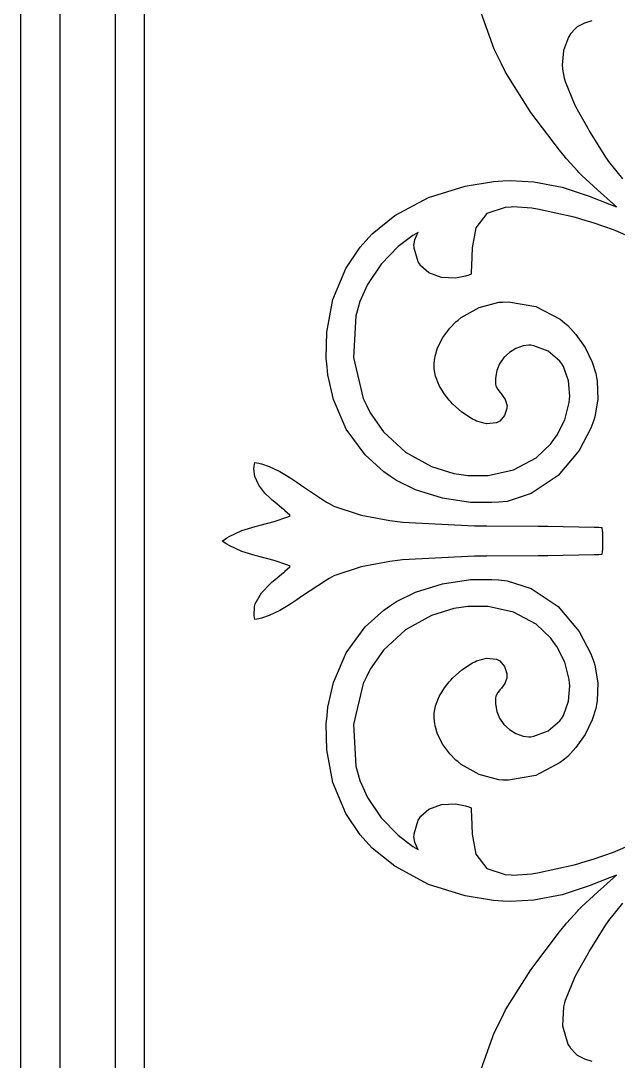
# Model space of a CAD drawing. Extents: x 0 to 1426, y 0 to 829.
# Drawn here: x 212.2 to 271.8, y 558.5 to 662.2 of the extents above; entities that cross this region are included whole.
import ezdxf

# ---------------------------------------------------------------- set-up
doc = ezdxf.new("R2010")
doc.units = 0
doc.layers.get('0').update_dxf_attribs({"linetype": 'CONTINUOUS'})

msp = doc.modelspace()

# ---------------------------------------------------------------- linework, layer by layer
at = {"color": 0}
for p, q in [((212.208, 428.907), (212.208, 791.817)), ((212.208, 428.907), (212.208, 791.817)), ((216.094, 787.929), (216.094, 432.791)), ((216.094, 787.929), (216.094, 432.791)), ((221.66, 435.07), (221.66, 785.65)), ((221.66, 435.07), (221.66, 785.65)), ((224.493, 785.65), (224.493, 435.07)), ((224.493, 785.65), (224.493, 435.07)), ((259.413, 659.405), (257.792, 663.977)), ((259.413, 659.405), (257.792, 663.977)), ((268.405, 661.995), (267.7, 661.628)), ((268.405, 661.995), (267.7, 661.628)), ((269.157, 662.256), (268.405, 661.995)), ((269.157, 662.256), (268.405, 661.995)), ((267.516, 661.487), (267.016, 660.943)), ((267.516, 661.487), (267.016, 660.943)), ((267.576, 661.532), (267.516, 661.487)), ((267.576, 661.532), (267.516, 661.487)), ((267.7, 661.628), (267.576, 661.532)), ((267.7, 661.628), (267.576, 661.532)), ((266.813, 660.622), (266.313, 659.268)), ((266.813, 660.622), (266.313, 659.268)), ((266.976, 660.88), (266.813, 660.622)), ((266.976, 660.88), (266.813, 660.622)), ((267.016, 660.943), (266.976, 660.88)), ((267.016, 660.943), (266.976, 660.88)), ((260.128, 657.969), (259.413, 659.405)), ((260.128, 657.969), (259.413, 659.405)), ((266.313, 659.268), (266.197, 657.825)), ((266.313, 659.268), (266.197, 657.825)), ((260.551, 657.116), (260.128, 657.969)), ((260.551, 657.116), (260.128, 657.969)), ((263.063, 653.115), (260.551, 657.116)), ((263.063, 653.115), (260.551, 657.116)), ((266.197, 657.825), (266.227, 657.525)), ((266.197, 657.825), (266.227, 657.525)), ((266.227, 657.525), (266.237, 657.433)), ((266.227, 657.525), (266.237, 657.433)), ((266.237, 657.433), (266.405, 656.509)), ((266.237, 657.433), (266.405, 656.509)), ((266.405, 656.509), (266.428, 656.417)), ((266.405, 656.509), (266.428, 656.417)), ((266.428, 656.417), (266.49, 656.174)), ((266.428, 656.417), (266.49, 656.174)), ((266.49, 656.174), (267.452, 653.828)), ((266.49, 656.174), (267.452, 653.828)), ((267.452, 653.828), (267.571, 653.602)), ((267.452, 653.828), (267.571, 653.602)), ((265.923, 649.344), (263.063, 653.115)), ((265.923, 649.344), (263.063, 653.115)), ((267.571, 653.602), (267.672, 653.411)), ((267.571, 653.602), (267.672, 653.411)), ((267.672, 653.411), (268.741, 651.538)), ((267.672, 653.411), (268.741, 651.538)), ((268.741, 651.538), (268.846, 651.348)), ((268.741, 651.538), (268.846, 651.348)), ((268.846, 651.348), (268.985, 651.094)), ((268.846, 651.348), (268.985, 651.094)), ((268.985, 651.094), (270.506, 648.631)), ((268.985, 651.094), (270.506, 648.631)), ((266.521, 648.607), (265.923, 649.344)), ((266.521, 648.607), (265.923, 649.344)), ((266.626, 648.48), (266.521, 648.607)), ((266.626, 648.48), (266.521, 648.607)), ((270.506, 648.631), (270.678, 648.395)), ((270.506, 648.631), (270.678, 648.395)), ((267.74, 647.245), (266.626, 648.48)), ((267.74, 647.245), (266.626, 648.48)), ((270.678, 648.395), (270.811, 648.215)), ((270.678, 648.395), (270.811, 648.215)), ((270.811, 648.215), (272.219, 646.472)), ((270.811, 648.215), (272.219, 646.472)), ((267.857, 647.129), (267.74, 647.245)), ((267.857, 647.129), (267.74, 647.245)), ((268.155, 646.825), (267.857, 647.129)), ((268.155, 646.825), (267.857, 647.129)), ((269.714, 645.382), (268.155, 646.825)), ((269.714, 645.382), (268.155, 646.825)), ((252.858, 644.613), (256.505, 645.76)), ((252.858, 644.613), (256.505, 645.76)), ((256.505, 645.76), (259.336, 646.225)), ((256.505, 645.76), (259.336, 646.225)), ((259.336, 646.225), (260.285, 646.278)), ((259.336, 646.225), (260.285, 646.278)), ((260.285, 646.278), (261.053, 646.321)), ((260.285, 646.278), (261.053, 646.321)), ((261.053, 646.321), (263.375, 646.187)), ((261.053, 646.321), (263.375, 646.187)), ((263.375, 646.187), (266.183, 645.636)), ((263.375, 646.187), (266.183, 645.636)), ((266.183, 645.636), (268.872, 644.754)), ((266.183, 645.636), (268.872, 644.754)), ((271.294, 643.964), (269.714, 645.382)), ((271.294, 643.964), (269.714, 645.382)), ((249.506, 642.811), (252.858, 644.613)), ((249.506, 642.811), (252.858, 644.613)), ((268.872, 644.754), (270.922, 643.95)), ((268.872, 644.754), (270.922, 643.95)), ((260.493, 643.636), (258.692, 643.029)), ((260.493, 643.636), (258.692, 643.029)), ((261.104, 643.668), (260.493, 643.636)), ((261.104, 643.668), (260.493, 643.636)), ((261.282, 643.678), (261.104, 643.668)), ((261.282, 643.678), (261.104, 643.668)), ((263.171, 643.548), (261.282, 643.678)), ((263.171, 643.548), (261.282, 643.678)), ((263.349, 643.52), (263.171, 643.548)), ((263.349, 643.52), (263.171, 643.548)), ((263.718, 643.46), (263.349, 643.52)), ((263.718, 643.46), (263.349, 643.52)), ((267.382, 642.655), (263.718, 643.46)), ((267.382, 642.655), (263.718, 643.46)), ((270.922, 643.95), (271.603, 643.675)), ((270.922, 643.95), (271.603, 643.675)), ((271.603, 643.675), (271.294, 643.964)), ((271.603, 643.675), (271.294, 643.964)), ((247.257, 641.011), (249.506, 642.811)), ((247.257, 641.011), (249.506, 642.811)), ((258.692, 643.029), (257.57, 641.6)), ((258.692, 643.029), (257.57, 641.6)), ((267.743, 642.557), (267.382, 642.655)), ((267.743, 642.557), (267.382, 642.655)), ((268.154, 642.444), (267.743, 642.557)), ((268.154, 642.444), (267.743, 642.557)), ((269.38, 642.07), (268.154, 642.444)), ((269.38, 642.07), (268.154, 642.444)), ((257.57, 641.6), (257.221, 639.59)), ((257.57, 641.6), (257.221, 639.59)), ((271.311, 641.399), (269.38, 642.07)), ((271.311, 641.399), (269.38, 642.07)), ((273.249, 640.574), (271.311, 641.399)), ((273.249, 640.574), (271.311, 641.399)), ((246.045, 639.681), (246.619, 640.313)), ((246.045, 639.681), (246.619, 640.313)), ((246.619, 640.313), (247.257, 641.011)), ((246.619, 640.313), (247.257, 641.011)), ((251.31, 640.831), (249.826, 639.72)), ((251.31, 640.831), (249.826, 639.72)), ((251.841, 641.138), (251.31, 640.831)), ((251.841, 641.138), (251.31, 640.831)), ((251.416, 639.83), (251.511, 640.412)), ((251.416, 639.83), (251.511, 640.412)), ((251.511, 640.412), (251.736, 640.958)), ((251.511, 640.412), (251.736, 640.958)), ((251.736, 640.958), (251.799, 641.068)), ((251.736, 640.958), (251.799, 641.068)), ((251.799, 641.068), (251.802, 641.075)), ((251.799, 641.068), (251.802, 641.075)), ((251.802, 641.075), (251.836, 641.135)), ((251.802, 641.075), (251.836, 641.135)), ((251.836, 641.135), (251.841, 641.138)), ((251.836, 641.135), (251.841, 641.138)), ((244.607, 637.533), (246.045, 639.681)), ((244.607, 637.533), (246.045, 639.681)), ((249.826, 639.72), (248.129, 637.984)), ((249.826, 639.72), (248.129, 637.984)), ((251.419, 639.703), (251.416, 639.83)), ((251.419, 639.703), (251.416, 639.83)), ((251.42, 639.558), (251.419, 639.703)), ((251.42, 639.558), (251.419, 639.703)), ((251.835, 638.207), (251.42, 639.558)), ((251.835, 638.207), (251.42, 639.558)), ((257.221, 639.59), (257.157, 637.805)), ((257.221, 639.59), (257.157, 637.805)), ((251.916, 638.083), (251.835, 638.207)), ((251.916, 638.083), (251.835, 638.207)), ((243.318, 634.464), (244.607, 637.533)), ((243.318, 634.464), (244.607, 637.533)), ((248.129, 637.984), (246.793, 635.952)), ((248.129, 637.984), (246.793, 635.952)), ((252.102, 637.805), (251.916, 638.083)), ((252.102, 637.805), (251.916, 638.083)), ((252.906, 637.124), (252.102, 637.805)), ((252.906, 637.124), (252.102, 637.805)), ((254.165, 636.633), (252.906, 637.124)), ((254.165, 636.633), (252.906, 637.124)), ((257.123, 637.208), (257.109, 636.965)), ((257.123, 637.208), (257.109, 636.965)), ((257.157, 637.805), (257.123, 637.208)), ((257.157, 637.805), (257.123, 637.208)), ((255.541, 636.57), (254.165, 636.633)), ((255.541, 636.57), (254.165, 636.633)), ((256.563, 636.76), (255.541, 636.57)), ((256.563, 636.76), (255.541, 636.57)), ((256.882, 636.88), (256.563, 636.76)), ((256.882, 636.88), (256.563, 636.76)), ((257.109, 636.965), (256.882, 636.88)), ((257.109, 636.965), (256.882, 636.88)), ((246.793, 635.952), (246.031, 634.234)), ((246.793, 635.952), (246.031, 634.234)), ((242.71, 631.179), (243.318, 634.464)), ((242.71, 631.179), (243.318, 634.464)), ((246.031, 634.234), (245.854, 633.638)), ((246.031, 634.234), (245.854, 633.638)), ((257.904, 633.652), (259.876, 634.175)), ((257.904, 633.652), (259.876, 634.175)), ((259.876, 634.175), (260.284, 634.199)), ((259.876, 634.175), (260.284, 634.199)), ((260.284, 634.199), (260.849, 634.231)), ((260.284, 634.199), (260.849, 634.231)), ((260.849, 634.231), (263.562, 633.751)), ((260.849, 634.231), (263.562, 633.751)), ((245.854, 633.638), (245.614, 632.83)), ((245.854, 633.638), (245.614, 632.83)), ((256.121, 632.661), (257.904, 633.652)), ((256.121, 632.661), (257.904, 633.652)), ((263.562, 633.751), (266.005, 632.474)), ((263.562, 633.751), (266.005, 632.474)), ((245.614, 632.83), (245.368, 628.654)), ((245.614, 632.83), (245.368, 628.654)), ((254.978, 631.599), (255.586, 632.217)), ((254.978, 631.599), (255.586, 632.217)), ((255.586, 632.217), (255.808, 632.4)), ((255.586, 632.217), (255.808, 632.4)), ((255.808, 632.4), (256.121, 632.661)), ((255.808, 632.4), (256.121, 632.661)), ((266.005, 632.474), (266.437, 632.107)), ((266.005, 632.474), (266.437, 632.107)), ((266.437, 632.107), (266.741, 631.85)), ((266.437, 632.107), (266.741, 631.85)), ((242.66, 628.601), (242.71, 631.179)), ((242.66, 628.601), (242.71, 631.179)), ((254.287, 630.671), (254.978, 631.599)), ((254.287, 630.671), (254.978, 631.599)), ((266.741, 631.85), (267.567, 630.968)), ((266.741, 631.85), (267.567, 630.968)), ((267.567, 630.968), (268.493, 629.655)), ((267.567, 630.968), (268.493, 629.655)), ((253.774, 629.638), (254.287, 630.671)), ((253.774, 629.638), (254.287, 630.671)), ((262.869, 629.892), (262.296, 629.814)), ((262.869, 629.892), (262.296, 629.814)), ((263.059, 629.888), (262.869, 629.892)), ((263.059, 629.888), (262.869, 629.892)), ((263.373, 629.839), (263.059, 629.888)), ((263.373, 629.839), (263.059, 629.888)), ((264.801, 629.285), (263.373, 629.839)), ((264.801, 629.285), (263.373, 629.839)), ((253.482, 628.519), (253.523, 628.805)), ((253.482, 628.519), (253.523, 628.805)), ((253.523, 628.805), (253.774, 629.638)), ((253.523, 628.805), (253.774, 629.638)), ((260.936, 629.176), (260.386, 628.661)), ((260.936, 629.176), (260.386, 628.661)), ((261.58, 629.571), (260.936, 629.176)), ((261.58, 629.571), (260.936, 629.176)), ((262.296, 629.814), (261.58, 629.571)), ((262.296, 629.814), (261.58, 629.571)), ((265.961, 628.297), (264.801, 629.285)), ((265.961, 628.297), (264.801, 629.285)), ((268.493, 629.655), (269.187, 628.209)), ((268.493, 629.655), (269.187, 628.209)), ((242.744, 627.747), (242.66, 628.601)), ((242.744, 627.747), (242.66, 628.601)), ((242.824, 626.925), (242.744, 627.747)), ((242.824, 626.925), (242.744, 627.747)), ((245.368, 628.654), (246.345, 624.586)), ((245.368, 628.654), (246.345, 624.586)), ((253.43, 627.969), (253.472, 628.459)), ((253.43, 627.969), (253.472, 628.459)), ((253.43, 627.782), (253.43, 627.969)), ((253.43, 627.782), (253.43, 627.969)), ((253.43, 627.542), (253.43, 627.782)), ((253.43, 627.542), (253.43, 627.782)), ((253.472, 628.459), (253.482, 628.519)), ((253.472, 628.459), (253.482, 628.519)), ((259.953, 628.043), (259.661, 627.352)), ((259.953, 628.043), (259.661, 627.352)), ((260.386, 628.661), (259.953, 628.043)), ((260.386, 628.661), (259.953, 628.043)), ((266.142, 628.029), (265.961, 628.297)), ((266.142, 628.029), (265.961, 628.297)), ((266.314, 627.775), (266.142, 628.029)), ((266.314, 627.775), (266.142, 628.029)), ((266.835, 626.343), (266.314, 627.775)), ((266.835, 626.343), (266.314, 627.775)), ((269.187, 628.209), (269.55, 627.059)), ((269.187, 628.209), (269.55, 627.059)), ((243.384, 624.491), (242.824, 626.925)), ((243.384, 624.491), (242.824, 626.925)), ((253.57, 626.809), (253.43, 627.542)), ((253.57, 626.809), (253.43, 627.542)), ((253.938, 625.87), (253.57, 626.809)), ((253.938, 625.87), (253.57, 626.809)), ((259.661, 627.352), (259.533, 626.614)), ((259.661, 627.352), (259.533, 626.614)), ((269.55, 627.059), (269.624, 626.664)), ((269.55, 627.059), (269.624, 626.664)), ((254.466, 625.002), (253.938, 625.87)), ((254.466, 625.002), (253.938, 625.87)), ((259.533, 626.614), (259.552, 626.036)), ((259.533, 626.614), (259.552, 626.036)), ((259.552, 626.036), (259.591, 625.845)), ((259.552, 626.036), (259.591, 625.845)), ((259.591, 625.845), (259.602, 625.789)), ((259.591, 625.845), (259.602, 625.789)), ((259.602, 625.789), (259.788, 625.464)), ((259.602, 625.789), (259.788, 625.464)), ((266.956, 624.819), (266.835, 626.343)), ((266.956, 624.819), (266.835, 626.343)), ((269.624, 626.664), (269.692, 626.308)), ((269.624, 626.664), (269.692, 626.308)), ((269.692, 626.308), (269.758, 624.512)), ((269.692, 626.308), (269.758, 624.512)), ((254.919, 624.417), (254.466, 625.002)), ((254.919, 624.417), (254.466, 625.002)), ((259.788, 625.464), (260.025, 625.161)), ((259.788, 625.464), (260.025, 625.161)), ((260.025, 625.161), (260.062, 625.115)), ((260.025, 625.161), (260.062, 625.115)), ((260.062, 625.115), (260.143, 625.016)), ((260.062, 625.115), (260.143, 625.016)), ((260.143, 625.016), (260.519, 624.47)), ((260.143, 625.016), (260.519, 624.47)), ((266.929, 624.515), (266.956, 624.819)), ((266.929, 624.515), (266.956, 624.819)), ((244.646, 621.531), (243.384, 624.491)), ((244.646, 621.531), (243.384, 624.491)), ((246.345, 624.586), (246.718, 623.831)), ((246.345, 624.586), (246.718, 623.831)), ((246.718, 623.831), (247.055, 623.147)), ((246.718, 623.831), (247.055, 623.147)), ((255.086, 624.233), (254.919, 624.417)), ((255.086, 624.233), (254.919, 624.417)), ((255.25, 624.05), (255.086, 624.233)), ((255.25, 624.05), (255.086, 624.233)), ((256.195, 623.207), (255.25, 624.05)), ((256.195, 623.207), (255.25, 624.05)), ((260.519, 624.47), (260.697, 623.849)), ((260.519, 624.47), (260.697, 623.849)), ((260.68, 623.711), (260.66, 623.566)), ((260.68, 623.711), (260.66, 623.566)), ((260.697, 623.849), (260.68, 623.711)), ((260.697, 623.849), (260.68, 623.711)), ((266.441, 622.459), (266.896, 624.166)), ((266.441, 622.459), (266.896, 624.166)), ((266.896, 624.166), (266.929, 624.515)), ((266.896, 624.166), (266.929, 624.515)), ((269.758, 624.512), (269.453, 622.741)), ((269.758, 624.512), (269.453, 622.741)), ((247.055, 623.147), (248.387, 621.259)), ((247.055, 623.147), (248.387, 621.259)), ((257.258, 622.515), (256.195, 623.207)), ((257.258, 622.515), (256.195, 623.207)), ((260.431, 622.875), (259.971, 622.325)), ((260.431, 622.875), (259.971, 622.325)), ((260.66, 623.566), (260.431, 622.875)), ((260.66, 623.566), (260.431, 622.875)), ((269.453, 622.741), (269.335, 622.399)), ((269.453, 622.741), (269.335, 622.399)), ((246.542, 618.942), (244.646, 621.531)), ((246.542, 618.942), (244.646, 621.531)), ((257.481, 622.409), (257.258, 622.515)), ((257.481, 622.409), (257.258, 622.515)), ((257.656, 622.328), (257.481, 622.409)), ((257.656, 622.328), (257.481, 622.409)), ((258.651, 622.05), (257.656, 622.328)), ((258.651, 622.05), (257.656, 622.328)), ((259.657, 622.145), (258.651, 622.05)), ((259.657, 622.145), (258.651, 622.05)), ((259.837, 622.247), (259.657, 622.145)), ((259.837, 622.247), (259.657, 622.145)), ((259.971, 622.325), (259.837, 622.247)), ((259.971, 622.325), (259.837, 622.247)), ((265.646, 620.882), (266.441, 622.459)), ((265.646, 620.882), (266.441, 622.459)), ((269.066, 621.619), (267.895, 619.4)), ((269.066, 621.619), (267.895, 619.4)), ((269.335, 622.399), (269.066, 621.619)), ((269.335, 622.399), (269.066, 621.619)), ((248.387, 621.259), (250.56, 619.227)), ((248.387, 621.259), (250.56, 619.227)), ((265.061, 620.053), (265.443, 620.593)), ((265.061, 620.053), (265.443, 620.593)), ((265.443, 620.593), (265.646, 620.882)), ((265.443, 620.593), (265.646, 620.882)), ((263.584, 618.67), (265.061, 620.053)), ((263.584, 618.67), (265.061, 620.053)), ((248.392, 617.255), (246.542, 618.942)), ((248.392, 617.255), (246.542, 618.942)), ((250.56, 619.227), (253.166, 617.788)), ((250.56, 619.227), (253.166, 617.788)), ((261.328, 617.456), (263.584, 618.67)), ((261.328, 617.456), (263.584, 618.67)), ((267.895, 619.4), (265.799, 616.892)), ((267.895, 619.4), (265.799, 616.892)), ((235.453, 617.566), (235.493, 617.809)), ((235.453, 617.566), (235.493, 617.809)), ((235.536, 616.807), (235.453, 617.566)), ((235.536, 616.807), (235.453, 617.566)), ((235.493, 617.809), (235.558, 618.19)), ((235.493, 617.809), (235.558, 618.19)), ((235.558, 618.19), (235.938, 618.113)), ((235.558, 618.19), (235.938, 618.113)), ((235.938, 618.113), (236.206, 618.06)), ((235.938, 618.113), (236.206, 618.06)), ((236.206, 618.06), (236.987, 617.788)), ((236.206, 618.06), (236.987, 617.788)), ((236.987, 617.788), (238.033, 617.284)), ((236.987, 617.788), (238.033, 617.284)), ((253.166, 617.788), (255.377, 617.104)), ((253.166, 617.788), (255.377, 617.104)), ((258.802, 616.91), (261.328, 617.456)), ((258.802, 616.91), (261.328, 617.456)), ((235.934, 615.918), (235.536, 616.807)), ((235.934, 615.918), (235.536, 616.807)), ((238.033, 617.284), (239.036, 616.684)), ((238.033, 617.284), (239.036, 616.684)), ((239.036, 616.684), (239.729, 616.225)), ((239.036, 616.684), (239.729, 616.225)), ((249.081, 616.8), (248.392, 617.255)), ((249.081, 616.8), (248.392, 617.255)), ((249.666, 616.412), (249.081, 616.8)), ((249.666, 616.412), (249.081, 616.8)), ((251.572, 615.477), (249.666, 616.412)), ((251.572, 615.477), (249.666, 616.412)), ((255.377, 617.104), (256.13, 616.994)), ((255.377, 617.104), (256.13, 616.994)), ((256.13, 616.994), (256.788, 616.902)), ((256.13, 616.994), (256.788, 616.902)), ((256.788, 616.902), (258.802, 616.91)), ((256.788, 616.902), (258.802, 616.91)), ((265.799, 616.892), (263.106, 615.1)), ((265.799, 616.892), (263.106, 615.1)), ((236.558, 615.132), (235.934, 615.918)), ((236.558, 615.132), (235.934, 615.918)), ((239.729, 616.225), (239.959, 616.07)), ((239.729, 616.225), (239.959, 616.07)), ((239.959, 616.07), (240.202, 615.908)), ((239.959, 616.07), (240.202, 615.908)), ((240.202, 615.908), (242.689, 614.253)), ((240.202, 615.908), (242.689, 614.253)), ((254.258, 614.62), (251.572, 615.477)), ((254.258, 614.62), (251.572, 615.477)), ((237.094, 614.609), (236.558, 615.132)), ((237.094, 614.609), (236.558, 615.132)), ((237.283, 614.444), (237.094, 614.609)), ((237.283, 614.444), (237.094, 614.609)), ((237.382, 614.359), (237.283, 614.444)), ((237.382, 614.359), (237.283, 614.444)), ((238.397, 613.512), (237.382, 614.359)), ((238.397, 613.512), (237.382, 614.359)), ((257.054, 614.218), (254.258, 614.62)), ((257.054, 614.218), (254.258, 614.62)), ((260.695, 614.32), (259.876, 614.25)), ((260.695, 614.32), (259.876, 614.25)), ((263.106, 615.1), (260.695, 614.32)), ((263.106, 615.1), (260.695, 614.32)), ((238.497, 613.424), (238.397, 613.512)), ((238.497, 613.424), (238.397, 613.512)), ((238.543, 613.385), (238.497, 613.424)), ((238.543, 613.385), (238.497, 613.424)), ((239.024, 612.934), (238.543, 613.385)), ((239.024, 612.934), (238.543, 613.385)), ((242.689, 614.253), (242.947, 614.112)), ((242.689, 614.253), (242.947, 614.112)), ((242.947, 614.112), (243.424, 613.851)), ((242.947, 614.112), (243.424, 613.851)), ((243.424, 613.851), (246.158, 612.934)), ((243.424, 613.851), (246.158, 612.934)), ((259.175, 614.19), (257.054, 614.218)), ((259.175, 614.19), (257.054, 614.218)), ((259.876, 614.25), (259.175, 614.19)), ((259.876, 614.25), (259.175, 614.19)), ((236.083, 611.95), (237.461, 612.306)), ((236.083, 611.95), (237.461, 612.306)), ((237.461, 612.306), (238.829, 612.768)), ((237.461, 612.306), (238.829, 612.768)), ((238.829, 612.768), (239.069, 612.884)), ((238.829, 612.768), (239.069, 612.884)), ((239.069, 612.884), (239.024, 612.934)), ((239.069, 612.884), (239.024, 612.934)), ((246.158, 612.934), (249.009, 612.408)), ((246.158, 612.934), (249.009, 612.408)), ((249.009, 612.408), (249.543, 612.341)), ((249.009, 612.408), (249.543, 612.341)), ((249.543, 612.341), (250.255, 612.253)), ((249.543, 612.341), (250.255, 612.253)), ((250.255, 612.253), (257.458, 611.882)), ((250.255, 612.253), (257.458, 611.882)), ((232.988, 610.828), (234.25, 611.399)), ((232.988, 610.828), (234.25, 611.399)), ((234.25, 611.399), (235.58, 611.815)), ((234.25, 611.399), (235.58, 611.815)), ((235.58, 611.815), (235.84, 611.882)), ((235.58, 611.815), (235.84, 611.882)), ((235.84, 611.882), (236.083, 611.95)), ((235.84, 611.882), (236.083, 611.95)), ((257.458, 611.882), (258.174, 611.875)), ((257.458, 611.882), (258.174, 611.875)), ((258.174, 611.875), (258.685, 611.868)), ((258.174, 611.875), (258.685, 611.868)), ((258.685, 611.868), (263.803, 611.858)), ((258.685, 611.868), (263.803, 611.858)), ((263.803, 611.858), (264.316, 611.854)), ((263.803, 611.858), (264.316, 611.854)), ((264.316, 611.854), (264.775, 611.854)), ((264.316, 611.854), (264.775, 611.854)), ((264.775, 611.854), (269.373, 611.752)), ((264.775, 611.854), (269.373, 611.752)), ((269.373, 611.752), (269.832, 611.727)), ((269.373, 611.752), (269.832, 611.727)), ((269.832, 611.727), (270.151, 611.71)), ((269.832, 611.727), (270.151, 611.71)), ((270.151, 611.71), (270.184, 611.392)), ((270.151, 611.71), (270.184, 611.392)), ((270.184, 611.392), (270.202, 611.219)), ((270.184, 611.392), (270.202, 611.219)), ((270.202, 611.219), (270.202, 609.508)), ((270.202, 611.219), (270.202, 609.508)), ((232.278, 610.362), (232.76, 610.676)), ((232.278, 610.362), (232.76, 610.676)), ((232.76, 610.048), (232.278, 610.362)), ((232.76, 610.048), (232.278, 610.362)), ((232.76, 610.676), (232.988, 610.828)), ((232.76, 610.676), (232.988, 610.828)), ((232.988, 609.903), (232.76, 610.048)), ((232.988, 609.903), (232.76, 610.048)), ((234.25, 609.328), (232.988, 609.903)), ((234.25, 609.328), (232.988, 609.903)), ((235.58, 608.912), (234.25, 609.328)), ((235.58, 608.912), (234.25, 609.328)), ((270.184, 609.335), (270.151, 609.018)), ((270.184, 609.335), (270.151, 609.018)), ((270.202, 609.508), (270.184, 609.335)), ((270.202, 609.508), (270.184, 609.335)), ((235.84, 608.845), (235.58, 608.912)), ((235.84, 608.845), (235.58, 608.912)), ((236.083, 608.778), (235.84, 608.845)), ((236.083, 608.778), (235.84, 608.845)), ((237.461, 608.422), (236.083, 608.778)), ((237.461, 608.422), (236.083, 608.778)), ((238.829, 607.963), (237.461, 608.422)), ((238.829, 607.963), (237.461, 608.422)), ((249.009, 608.323), (246.158, 607.794)), ((249.009, 608.323), (246.158, 607.794)), ((249.543, 608.386), (249.009, 608.323)), ((249.543, 608.386), (249.009, 608.323)), ((250.255, 608.475), (249.543, 608.386)), ((250.255, 608.475), (249.543, 608.386)), ((257.458, 608.845), (250.255, 608.475)), ((257.458, 608.845), (250.255, 608.475)), ((258.174, 608.852), (257.458, 608.845)), ((258.174, 608.852), (257.458, 608.845)), ((258.685, 608.859), (258.174, 608.852)), ((258.685, 608.859), (258.174, 608.852)), ((263.803, 608.87), (258.685, 608.859)), ((263.803, 608.87), (258.685, 608.859)), ((264.316, 608.873), (263.803, 608.87)), ((264.316, 608.873), (263.803, 608.87)), ((264.775, 608.877), (264.316, 608.873)), ((264.775, 608.877), (264.316, 608.873)), ((269.373, 608.972), (264.775, 608.877)), ((269.373, 608.972), (264.775, 608.877)), ((269.832, 609), (269.373, 608.972)), ((269.832, 609), (269.373, 608.972)), ((270.151, 609.018), (269.832, 609)), ((270.151, 609.018), (269.832, 609)), ((237.382, 606.369), (238.397, 607.215)), ((237.382, 606.369), (238.397, 607.215)), ((238.397, 607.215), (238.497, 607.3)), ((238.397, 607.215), (238.497, 607.3)), ((238.497, 607.3), (238.543, 607.342)), ((238.497, 607.3), (238.543, 607.342)), ((238.543, 607.342), (239.024, 607.794)), ((238.543, 607.342), (239.024, 607.794)), ((239.069, 607.843), (238.829, 607.963)), ((239.069, 607.843), (238.829, 607.963)), ((239.024, 607.794), (239.069, 607.843)), ((239.024, 607.794), (239.069, 607.843)), ((246.158, 607.794), (243.424, 606.877)), ((246.158, 607.794), (243.424, 606.877)), ((236.207, 605.19), (237.098, 606.122)), ((236.207, 605.19), (237.098, 606.122)), ((237.098, 606.122), (237.283, 606.28)), ((237.098, 606.122), (237.283, 606.28)), ((237.283, 606.28), (237.382, 606.369)), ((237.283, 606.28), (237.382, 606.369)), ((242.689, 606.474), (240.202, 604.82)), ((242.689, 606.474), (240.202, 604.82)), ((242.947, 606.616), (242.689, 606.474)), ((242.947, 606.616), (242.689, 606.474)), ((243.424, 606.877), (242.947, 606.616)), ((243.424, 606.877), (242.947, 606.616)), ((251.572, 605.254), (254.258, 606.107)), ((251.572, 605.254), (254.258, 606.107)), ((254.258, 606.107), (257.054, 606.51)), ((254.258, 606.107), (257.054, 606.51)), ((257.054, 606.51), (259.175, 606.538)), ((257.054, 606.51), (259.175, 606.538)), ((259.175, 606.538), (259.876, 606.478)), ((259.175, 606.538), (259.876, 606.478)), ((259.876, 606.478), (260.695, 606.407)), ((259.876, 606.478), (260.695, 606.407)), ((260.695, 606.407), (263.106, 605.628)), ((260.695, 606.407), (263.106, 605.628)), ((235.574, 604.09), (236.207, 605.19)), ((235.574, 604.09), (236.207, 605.19)), ((249.666, 604.315), (251.572, 605.254)), ((249.666, 604.315), (251.572, 605.254)), ((263.106, 605.628), (265.799, 603.836)), ((263.106, 605.628), (265.799, 603.836)), ((235.519, 603.843), (235.574, 604.09)), ((235.519, 603.843), (235.574, 604.09)), ((239.036, 604.044), (238.033, 603.444)), ((239.036, 604.044), (238.033, 603.444)), ((239.731, 604.502), (239.036, 604.044)), ((239.731, 604.502), (239.036, 604.044)), ((239.959, 604.654), (239.731, 604.502)), ((239.959, 604.654), (239.731, 604.502)), ((240.202, 604.82), (239.959, 604.654)), ((240.202, 604.82), (239.959, 604.654)), ((248.393, 603.472), (249.081, 603.927)), ((248.393, 603.472), (249.081, 603.927)), ((249.081, 603.927), (249.666, 604.315)), ((249.081, 603.927), (249.666, 604.315)), ((235.479, 602.996), (235.501, 603.765)), ((235.479, 602.996), (235.501, 603.765)), ((235.493, 602.918), (235.479, 602.996)), ((235.493, 602.918), (235.479, 602.996)), ((235.558, 602.534), (235.493, 602.918)), ((235.558, 602.534), (235.493, 602.918)), ((235.501, 603.765), (235.519, 603.843)), ((235.501, 603.765), (235.519, 603.843)), ((236.987, 602.94), (236.206, 602.668)), ((236.987, 602.94), (236.206, 602.668)), ((238.033, 603.444), (236.987, 602.94)), ((238.033, 603.444), (236.987, 602.94)), ((246.542, 601.789), (248.393, 603.472)), ((246.542, 601.789), (248.393, 603.472)), ((253.166, 602.94), (250.56, 601.5)), ((253.166, 602.94), (250.56, 601.5)), ((255.377, 603.624), (253.166, 602.94)), ((255.377, 603.624), (253.166, 602.94)), ((256.13, 603.73), (255.377, 603.624)), ((256.13, 603.73), (255.377, 603.624)), ((256.788, 603.825), (256.13, 603.73)), ((256.788, 603.825), (256.13, 603.73)), ((258.802, 603.818), (256.788, 603.825)), ((258.802, 603.818), (256.788, 603.825)), ((261.328, 603.275), (258.802, 603.818)), ((261.328, 603.275), (258.802, 603.818)), ((263.584, 602.058), (261.328, 603.275)), ((263.584, 602.058), (261.328, 603.275)), ((265.799, 603.836), (267.895, 601.327)), ((265.799, 603.836), (267.895, 601.327)), ((235.938, 602.611), (235.558, 602.534)), ((235.938, 602.611), (235.558, 602.534)), ((236.206, 602.668), (235.938, 602.611)), ((236.206, 602.668), (235.938, 602.611)), ((265.061, 600.675), (263.584, 602.058)), ((265.061, 600.675), (263.584, 602.058)), ((244.646, 599.2), (246.542, 601.789)), ((244.646, 599.2), (246.542, 601.789)), ((250.56, 601.5), (248.387, 599.468)), ((250.56, 601.5), (248.387, 599.468)), ((267.895, 601.327), (269.065, 599.112)), ((267.895, 601.327), (269.065, 599.112)), ((265.443, 600.135), (265.061, 600.675)), ((265.443, 600.135), (265.061, 600.675)), ((265.646, 599.849), (265.443, 600.135)), ((265.646, 599.849), (265.443, 600.135)), ((266.441, 598.269), (265.646, 599.849)), ((266.441, 598.269), (265.646, 599.849)), ((243.384, 596.237), (244.646, 599.2)), ((243.384, 596.237), (244.646, 599.2)), ((248.387, 599.468), (247.055, 597.581)), ((248.387, 599.468), (247.055, 597.581)), ((269.065, 599.112), (269.335, 598.329)), ((269.065, 599.112), (269.335, 598.329)), ((256.195, 597.524), (257.258, 598.216)), ((256.195, 597.524), (257.258, 598.216)), ((257.258, 598.216), (257.481, 598.318)), ((257.258, 598.216), (257.481, 598.318)), ((257.481, 598.318), (257.656, 598.399)), ((257.481, 598.318), (257.656, 598.399)), ((257.656, 598.399), (258.651, 598.678)), ((257.656, 598.399), (258.651, 598.678)), ((258.651, 598.678), (259.657, 598.583)), ((258.651, 598.678), (259.657, 598.583)), ((259.657, 598.583), (259.837, 598.48)), ((259.657, 598.583), (259.837, 598.48)), ((259.837, 598.48), (259.971, 598.403)), ((259.837, 598.48), (259.971, 598.403)), ((259.971, 598.403), (260.431, 597.852)), ((259.971, 598.403), (260.431, 597.852)), ((260.431, 597.852), (260.66, 597.165)), ((260.431, 597.852), (260.66, 597.165)), ((266.896, 596.561), (266.441, 598.269)), ((266.896, 596.561), (266.441, 598.269)), ((269.335, 598.329), (269.453, 597.987)), ((269.335, 598.329), (269.453, 597.987)), ((269.453, 597.987), (269.758, 596.216)), ((269.453, 597.987), (269.758, 596.216)), ((246.718, 596.896), (246.345, 596.145)), ((246.718, 596.896), (246.345, 596.145)), ((247.055, 597.581), (246.718, 596.896)), ((247.055, 597.581), (246.718, 596.896)), ((255.084, 596.494), (255.248, 596.678)), ((255.084, 596.494), (255.248, 596.678)), ((255.248, 596.678), (256.195, 597.524)), ((255.248, 596.678), (256.195, 597.524)), ((260.675, 596.681), (260.464, 596.159)), ((260.675, 596.681), (260.464, 596.159)), ((260.66, 597.165), (260.678, 597.016)), ((260.66, 597.165), (260.678, 597.016)), ((260.685, 596.794), (260.675, 596.681)), ((260.685, 596.794), (260.675, 596.681)), ((260.678, 597.016), (260.68, 596.999)), ((260.678, 597.016), (260.68, 596.999)), ((260.68, 596.999), (260.686, 596.812)), ((260.68, 596.999), (260.686, 596.812)), ((260.686, 596.812), (260.685, 596.794)), ((260.686, 596.812), (260.685, 596.794)), ((242.824, 593.799), (243.384, 596.237)), ((242.824, 593.799), (243.384, 596.237)), ((246.345, 596.145), (245.368, 592.074)), ((246.345, 596.145), (245.368, 592.074)), ((253.938, 594.857), (254.464, 595.729)), ((253.938, 594.857), (254.464, 595.729)), ((254.464, 595.729), (254.919, 596.314)), ((254.464, 595.729), (254.919, 596.314)), ((254.919, 596.314), (255.084, 596.494)), ((254.919, 596.314), (255.084, 596.494)), ((260.062, 595.609), (260.025, 595.563)), ((260.062, 595.609), (260.025, 595.563)), ((260.131, 595.697), (260.062, 595.609)), ((260.131, 595.697), (260.062, 595.609)), ((260.464, 596.159), (260.131, 595.697)), ((260.464, 596.159), (260.131, 595.697)), ((266.835, 594.385), (266.956, 595.909)), ((266.835, 594.385), (266.956, 595.909)), ((266.929, 596.209), (266.896, 596.561)), ((266.929, 596.209), (266.896, 596.561)), ((266.956, 595.909), (266.929, 596.209)), ((266.956, 595.909), (266.929, 596.209)), ((269.758, 596.216), (269.692, 594.42)), ((269.758, 596.216), (269.692, 594.42)), ((253.57, 593.919), (253.938, 594.857)), ((253.57, 593.919), (253.938, 594.857)), ((259.552, 594.695), (259.533, 594.117)), ((259.552, 594.695), (259.533, 594.117)), ((259.591, 594.879), (259.552, 594.695)), ((259.591, 594.879), (259.552, 594.695)), ((259.602, 594.939), (259.591, 594.879)), ((259.602, 594.939), (259.591, 594.879)), ((259.788, 595.263), (259.602, 594.939)), ((259.788, 595.263), (259.602, 594.939)), ((260.025, 595.563), (259.788, 595.263)), ((260.025, 595.563), (259.788, 595.263)), ((242.744, 592.977), (242.824, 593.799)), ((242.744, 592.977), (242.824, 593.799)), ((253.43, 593.189), (253.57, 593.919)), ((253.43, 593.189), (253.57, 593.919)), ((259.533, 594.117), (259.661, 593.376)), ((259.533, 594.117), (259.661, 593.376)), ((266.314, 592.952), (266.835, 594.385)), ((266.314, 592.952), (266.835, 594.385)), ((269.55, 593.669), (269.187, 592.518)), ((269.55, 593.669), (269.187, 592.518)), ((269.624, 594.064), (269.55, 593.669)), ((269.624, 594.064), (269.55, 593.669)), ((269.692, 594.42), (269.624, 594.064)), ((269.692, 594.42), (269.624, 594.064)), ((242.66, 592.127), (242.744, 592.977)), ((242.66, 592.127), (242.744, 592.977)), ((253.428, 592.882), (253.43, 592.945)), ((253.428, 592.882), (253.43, 592.945)), ((253.472, 592.268), (253.428, 592.882)), ((253.472, 592.268), (253.428, 592.882)), ((253.43, 592.945), (253.43, 593.189)), ((253.43, 592.945), (253.43, 593.189)), ((259.661, 593.376), (259.953, 592.684)), ((259.661, 593.376), (259.953, 592.684)), ((259.953, 592.684), (260.386, 592.067)), ((259.953, 592.684), (260.386, 592.067)), ((265.961, 592.43), (266.142, 592.698)), ((265.961, 592.43), (266.142, 592.698)), ((266.142, 592.698), (266.314, 592.952)), ((266.142, 592.698), (266.314, 592.952)), ((269.187, 592.518), (268.493, 591.072)), ((269.187, 592.518), (268.493, 591.072)), ((242.71, 589.548), (242.66, 592.127)), ((242.71, 589.548), (242.66, 592.127)), ((245.368, 592.074), (245.614, 587.897)), ((245.368, 592.074), (245.614, 587.897)), ((253.482, 592.208), (253.472, 592.268)), ((253.482, 592.208), (253.472, 592.268)), ((253.523, 591.922), (253.482, 592.208)), ((253.523, 591.922), (253.482, 592.208)), ((253.774, 591.09), (253.523, 591.922)), ((253.774, 591.09), (253.523, 591.922)), ((260.386, 592.067), (260.936, 591.552)), ((260.386, 592.067), (260.936, 591.552)), ((260.936, 591.552), (261.58, 591.16)), ((260.936, 591.552), (261.58, 591.16)), ((263.373, 590.889), (264.801, 591.443)), ((263.373, 590.889), (264.801, 591.443)), ((264.801, 591.443), (265.961, 592.43)), ((264.801, 591.443), (265.961, 592.43)), ((254.287, 590.06), (253.774, 591.09)), ((254.287, 590.06), (253.774, 591.09)), ((261.58, 591.16), (262.296, 590.913)), ((261.58, 591.16), (262.296, 590.913)), ((262.296, 590.913), (262.869, 590.836)), ((262.296, 590.913), (262.869, 590.836)), ((262.869, 590.836), (263.059, 590.839)), ((262.869, 590.836), (263.059, 590.839)), ((263.059, 590.839), (263.373, 590.889)), ((263.059, 590.839), (263.373, 590.889)), ((268.493, 591.072), (267.567, 589.76)), ((268.493, 591.072), (267.567, 589.76)), ((243.318, 586.264), (242.71, 589.548)), ((243.318, 586.264), (242.71, 589.548)), ((254.978, 589.132), (254.287, 590.06)), ((254.978, 589.132), (254.287, 590.06)), ((267.567, 589.76), (266.741, 588.881)), ((267.567, 589.76), (266.741, 588.881)), ((255.586, 588.511), (254.978, 589.132)), ((255.586, 588.511), (254.978, 589.132)), ((255.808, 588.327), (255.586, 588.511)), ((255.808, 588.327), (255.586, 588.511)), ((256.121, 588.066), (255.808, 588.327)), ((256.121, 588.066), (255.808, 588.327)), ((266.437, 588.62), (266.005, 588.257)), ((266.437, 588.62), (266.005, 588.257)), ((266.741, 588.881), (266.437, 588.62)), ((266.741, 588.881), (266.437, 588.62)), ((245.614, 587.897), (245.854, 587.089)), ((245.614, 587.897), (245.854, 587.089)), ((257.904, 587.075), (256.121, 588.066)), ((257.904, 587.075), (256.121, 588.066)), ((266.005, 588.257), (263.562, 586.976)), ((266.005, 588.257), (263.562, 586.976)), ((244.607, 583.198), (243.318, 586.264)), ((244.607, 583.198), (243.318, 586.264)), ((245.854, 587.089), (246.029, 586.493)), ((245.854, 587.089), (246.029, 586.493)), ((246.029, 586.493), (246.793, 584.775)), ((246.029, 586.493), (246.793, 584.775)), ((259.876, 586.553), (257.904, 587.075)), ((259.876, 586.553), (257.904, 587.075)), ((260.284, 586.528), (259.876, 586.553)), ((260.284, 586.528), (259.876, 586.553)), ((260.849, 586.497), (260.284, 586.528)), ((260.849, 586.497), (260.284, 586.528)), ((263.562, 586.976), (260.849, 586.497)), ((263.562, 586.976), (260.849, 586.497)), ((246.793, 584.775), (248.129, 582.747)), ((246.793, 584.775), (248.129, 582.747)), ((246.045, 581.046), (244.607, 583.198)), ((246.045, 581.046), (244.607, 583.198)), ((252.102, 582.923), (252.906, 583.604)), ((252.102, 582.923), (252.906, 583.604)), ((252.906, 583.604), (254.165, 584.094)), ((252.906, 583.604), (254.165, 584.094)), ((254.165, 584.094), (255.541, 584.158)), ((254.165, 584.094), (255.541, 584.158)), ((255.541, 584.158), (256.563, 583.967)), ((255.541, 584.158), (256.563, 583.967)), ((256.563, 583.967), (256.882, 583.847)), ((256.563, 583.967), (256.882, 583.847)), ((256.882, 583.847), (257.109, 583.759)), ((256.882, 583.847), (257.109, 583.759)), ((257.109, 583.759), (257.123, 583.519)), ((257.109, 583.759), (257.123, 583.519)), ((257.123, 583.519), (257.157, 582.923)), ((257.123, 583.519), (257.157, 582.923)), ((248.129, 582.747), (249.826, 581.011)), ((248.129, 582.747), (249.826, 581.011)), ((251.42, 581.17), (251.835, 582.521)), ((251.42, 581.17), (251.835, 582.521)), ((251.835, 582.521), (251.916, 582.644)), ((251.835, 582.521), (251.916, 582.644)), ((251.916, 582.644), (252.102, 582.923)), ((251.916, 582.644), (252.102, 582.923)), ((257.157, 582.923), (257.221, 581.138)), ((257.157, 582.923), (257.221, 581.138)), ((251.419, 581.025), (251.42, 581.17)), ((251.419, 581.025), (251.42, 581.17)), ((257.221, 581.138), (257.57, 579.127)), ((257.221, 581.138), (257.57, 579.127)), ((246.619, 580.415), (246.045, 581.046)), ((246.619, 580.415), (246.045, 581.046)), ((247.257, 579.716), (246.619, 580.415)), ((247.257, 579.716), (246.619, 580.415)), ((249.826, 581.011), (251.31, 579.896)), ((249.826, 581.011), (251.31, 579.896)), ((251.416, 580.898), (251.419, 581.025)), ((251.416, 580.898), (251.419, 581.025)), ((251.511, 580.316), (251.416, 580.898)), ((251.511, 580.316), (251.416, 580.898)), ((251.736, 579.766), (251.511, 580.316)), ((251.736, 579.766), (251.511, 580.316)), ((271.311, 579.328), (273.249, 580.154)), ((271.311, 579.328), (273.249, 580.154)), ((249.506, 577.921), (247.257, 579.716)), ((249.506, 577.921), (247.257, 579.716)), ((251.31, 579.896), (251.841, 579.589)), ((251.31, 579.896), (251.841, 579.589)), ((251.799, 579.66), (251.736, 579.766)), ((251.799, 579.66), (251.736, 579.766)), ((251.802, 579.653), (251.799, 579.66)), ((251.802, 579.653), (251.799, 579.66)), ((251.836, 579.596), (251.802, 579.653)), ((251.836, 579.596), (251.802, 579.653)), ((251.841, 579.589), (251.836, 579.596)), ((251.841, 579.589), (251.836, 579.596)), ((257.57, 579.127), (258.692, 577.698)), ((257.57, 579.127), (258.692, 577.698)), ((269.38, 578.658), (271.311, 579.328)), ((269.38, 578.658), (271.311, 579.328)), ((263.718, 577.268), (267.382, 578.072)), ((263.718, 577.268), (267.382, 578.072)), ((267.382, 578.072), (267.743, 578.171)), ((267.382, 578.072), (267.743, 578.171)), ((267.743, 578.171), (268.154, 578.284)), ((267.743, 578.171), (268.154, 578.284)), ((268.154, 578.284), (269.38, 578.658)), ((268.154, 578.284), (269.38, 578.658)), ((252.858, 576.111), (249.506, 577.921)), ((252.858, 576.111), (249.506, 577.921)), ((258.692, 577.698), (260.493, 577.092)), ((258.692, 577.698), (260.493, 577.092)), ((260.493, 577.092), (261.104, 577.056)), ((260.493, 577.092), (261.104, 577.056)), ((261.104, 577.056), (261.282, 577.049)), ((261.104, 577.056), (261.282, 577.049)), ((261.282, 577.049), (263.171, 577.18)), ((261.282, 577.049), (263.171, 577.18)), ((263.171, 577.18), (263.349, 577.208)), ((263.171, 577.18), (263.349, 577.208)), ((263.349, 577.208), (263.718, 577.268)), ((263.349, 577.208), (263.718, 577.268)), ((271.603, 577.053), (270.922, 576.778)), ((271.603, 577.053), (270.922, 576.778)), ((271.294, 576.763), (271.603, 577.053)), ((271.294, 576.763), (271.603, 577.053)), ((256.505, 574.964), (252.858, 576.111)), ((256.505, 574.964), (252.858, 576.111)), ((268.872, 575.973), (266.183, 575.091)), ((268.872, 575.973), (266.183, 575.091)), ((270.922, 576.778), (268.872, 575.973)), ((270.922, 576.778), (268.872, 575.973)), ((269.714, 575.345), (271.294, 576.763)), ((269.714, 575.345), (271.294, 576.763)), ((259.336, 574.502), (256.505, 574.964)), ((259.336, 574.502), (256.505, 574.964)), ((266.183, 575.091), (263.375, 574.541)), ((266.183, 575.091), (263.375, 574.541)), ((268.155, 573.902), (269.714, 575.345)), ((268.155, 573.902), (269.714, 575.345)), ((260.285, 574.449), (259.336, 574.502)), ((260.285, 574.449), (259.336, 574.502)), ((261.053, 574.403), (260.285, 574.449)), ((261.053, 574.403), (260.285, 574.449)), ((263.375, 574.541), (261.053, 574.403)), ((263.375, 574.541), (261.053, 574.403)), ((267.857, 573.599), (268.155, 573.902)), ((267.857, 573.599), (268.155, 573.902)), ((272.219, 574.255), (270.811, 572.512)), ((272.219, 574.255), (270.811, 572.512)), ((266.626, 572.248), (267.74, 573.483)), ((266.626, 572.248), (267.74, 573.483)), ((267.74, 573.483), (267.857, 573.599)), ((267.74, 573.483), (267.857, 573.599)), ((265.923, 571.38), (266.521, 572.117)), ((265.923, 571.38), (266.521, 572.117)), ((266.521, 572.117), (266.626, 572.248)), ((266.521, 572.117), (266.626, 572.248)), ((270.505, 572.096), (268.984, 569.634)), ((270.505, 572.096), (268.984, 569.634)), ((270.678, 572.333), (270.505, 572.096)), ((270.678, 572.333), (270.505, 572.096)), ((270.811, 572.512), (270.678, 572.333)), ((270.811, 572.512), (270.678, 572.333)), ((263.063, 567.612), (265.923, 571.38)), ((263.063, 567.612), (265.923, 571.38)), ((268.741, 569.189), (267.672, 567.316)), ((268.741, 569.189), (267.672, 567.316)), ((268.844, 569.376), (268.741, 569.189)), ((268.844, 569.376), (268.741, 569.189)), ((268.984, 569.634), (268.844, 569.376)), ((268.984, 569.634), (268.844, 569.376)), ((260.551, 563.612), (263.063, 567.612)), ((260.551, 563.612), (263.063, 567.612)), ((267.452, 566.9), (266.49, 564.554)), ((267.452, 566.9), (266.49, 564.554)), ((267.571, 567.122), (267.452, 566.9)), ((267.571, 567.122), (267.452, 566.9)), ((267.672, 567.316), (267.571, 567.122)), ((267.672, 567.316), (267.571, 567.122)), ((266.49, 564.554), (266.428, 564.307)), ((266.49, 564.554), (266.428, 564.307)), ((260.127, 562.758), (260.551, 563.612)), ((260.127, 562.758), (260.551, 563.612)), ((266.328, 563.919), (266.224, 562.017)), ((266.328, 563.919), (266.224, 562.017)), ((266.428, 564.307), (266.328, 563.919)), ((266.428, 564.307), (266.328, 563.919)), ((259.413, 561.322), (260.127, 562.758)), ((259.413, 561.322), (260.127, 562.758)), ((266.224, 562.017), (266.756, 560.197)), ((266.224, 562.017), (266.756, 560.197)), ((257.791, 556.754), (259.413, 561.322)), ((257.791, 556.754), (259.413, 561.322)), ((266.756, 560.197), (266.976, 559.848)), ((266.756, 560.197), (266.976, 559.848)), ((266.976, 559.848), (267.016, 559.784)), ((266.976, 559.848), (267.016, 559.784)), ((267.016, 559.784), (267.516, 559.241)), ((267.016, 559.784), (267.516, 559.241)), ((267.516, 559.241), (267.576, 559.195)), ((267.516, 559.241), (267.576, 559.195)), ((267.576, 559.195), (267.7, 559.1)), ((267.576, 559.195), (267.7, 559.1)), ((267.7, 559.1), (268.403, 558.733)), ((267.7, 559.1), (268.403, 558.733)), ((268.403, 558.733), (269.157, 558.472)), ((268.403, 558.733), (269.157, 558.472))]:
    msp.add_line(p, q, dxfattribs=at)

doc.saveas('drawing.dxf')
